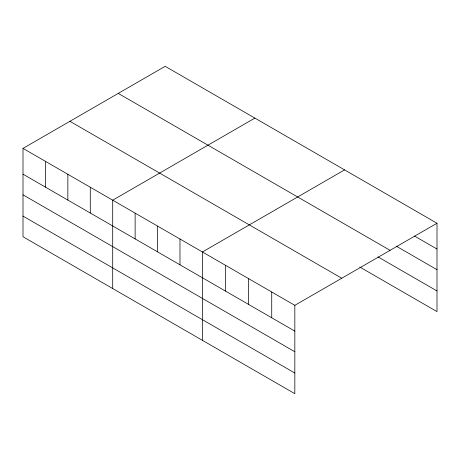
<?xml version="1.0" encoding="UTF-8"?>
<svg xmlns="http://www.w3.org/2000/svg" width="460" height="460" viewBox="0 0 460 460"><rect width="100%" height="100%" fill="white"/><g stroke="black" fill="none" stroke-linecap="round" stroke-linejoin="round"><path stroke-width="0.69" d="M23 148.39L294.831 305.331L294.831 393.691L23 236.75L23 148.39L165.169 66.309L437 223.249L437 311.61L359.777 267.03M254.874 118.099L112.706 200.18L112.706 288.541M344.574 169.889L202.411 251.971L202.411 340.331M294.831 305.331L437 223.249M414.5 236.055L437 249.038M396.261 246.169L437 269.686M118.254 93.397L390.086 250.338M378.022 256.91L437 290.961M69.914 121.302L341.745 278.242M23 174.179L294.831 331.119M23 194.827L294.831 351.768M23 216.102L294.831 373.043M271.728 291.991L271.728 317.779M248.618 278.651L248.618 304.44M225.515 265.311L225.515 291.099M179.981 239.022L179.981 264.81M157.556 226.073L157.556 251.867M135.131 213.13L135.131 238.918M90.281 187.231L90.281 213.02M67.85 174.282L67.85 200.077M45.425 161.339L45.425 187.128"/></g></svg>
